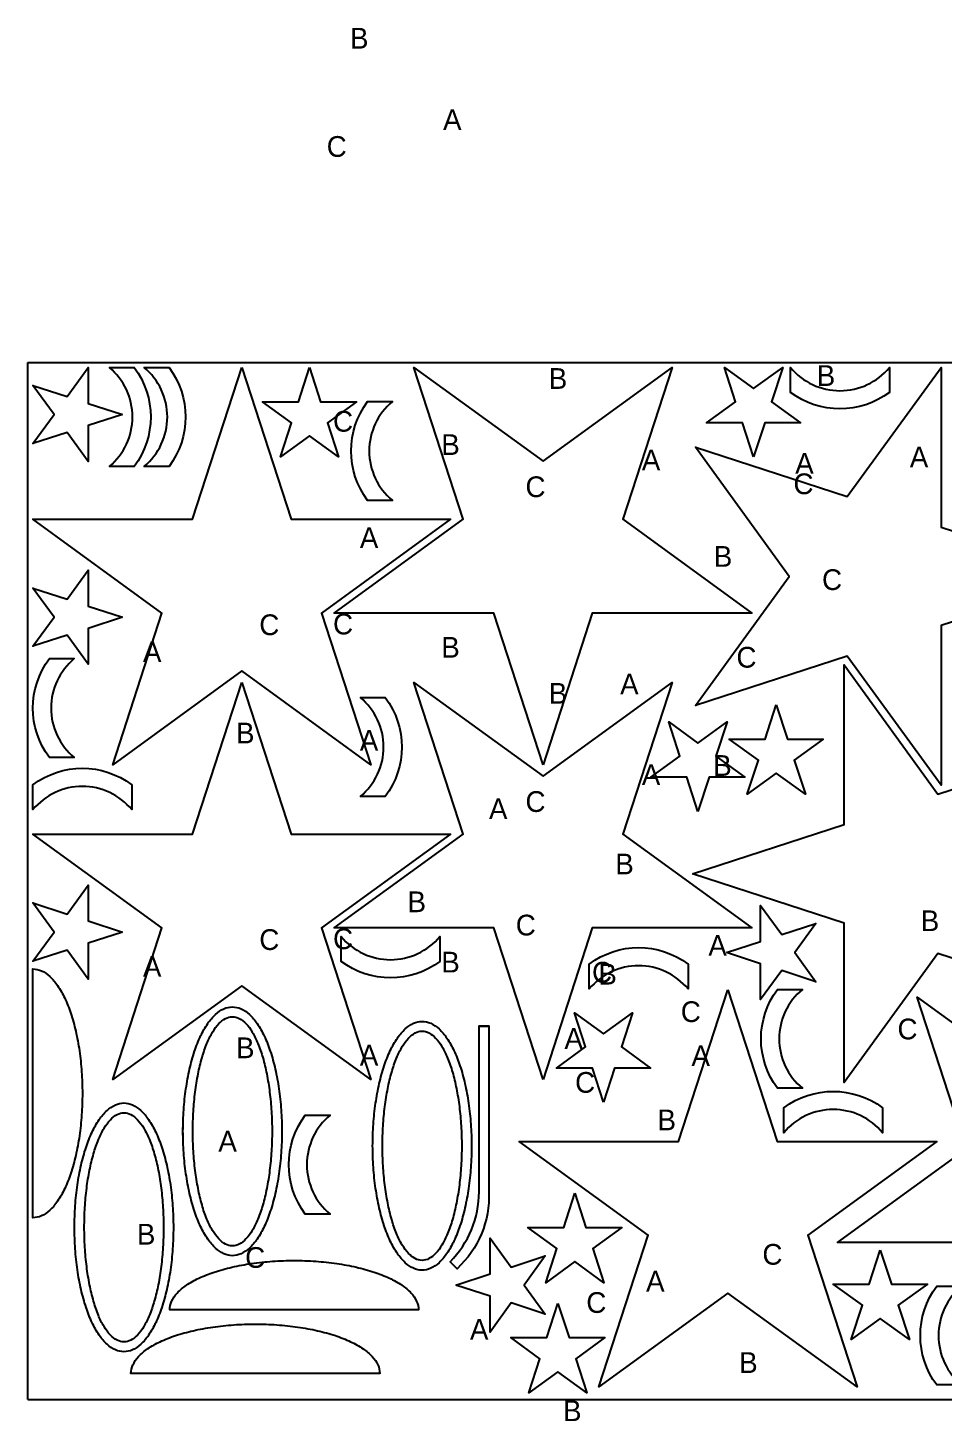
# Model space of a CAD drawing. Extents: x 0 to 3446, y -43 to 2712.
# Drawn here: x 0 to 1809, y -43 to 2712 of the extents above; entities that cross this region are included whole.
import ezdxf

# ---------------------------------------------------------------- set-up
doc = ezdxf.new("R2010")
doc.units = 0
doc.header["$LTSCALE"] = 41
doc.styles.get("Standard").update_dxf_attribs({"font": 'txt', "height": 1})

msp = doc.modelspace()

# ---------------------------------------------------------------- linework, layer by layer
at = {"layer": 'BORDER_D0_T132.1_RK1_A0_W0_EM1'}
for points in [[(422.85, 2040), (520.32, 1740.04), (835.71, 1740.04), (580.55, 1554.66), (678.01, 1254.71), (422.85, 1440.09), (167.7, 1254.71), (265.16, 1554.66), (10, 1740.04), (325.39, 1740.04), (422.85, 2040)], [(186.81, 1947.04), (119.28, 1925.1), (119.28, 1854.09), (77.54, 1911.54), (10, 1889.59), (51.74, 1947.04), (10, 2004.49), (77.54, 1982.55), (119.28, 2040), (119.28, 1968.99), (186.81, 1947.04)], [(556.89, 2040), (578.84, 1972.46), (649.85, 1972.46), (592.4, 1930.72), (614.34, 1863.19), (556.89, 1904.93), (499.44, 1863.19), (521.39, 1930.72), (463.93, 1972.46), (534.95, 1972.46), (556.89, 2040)], [(1018.49, 1254.71), (921.03, 1554.66), (605.64, 1554.66), (860.79, 1740.05), (763.33, 2040), (1018.49, 1854.62), (1273.65, 2040), (1176.19, 1740.05), (1431.34, 1554.66), (1115.95, 1554.66), (1018.49, 1254.71)], [(2105.28, 1627.15), (1805.32, 1529.68), (1805.32, 1214.29), (1619.94, 1469.45), (1319.98, 1371.99), (1505.37, 1627.15), (1319.98, 1882.3), (1619.94, 1784.84), (1805.32, 2040), (1805.32, 1724.61), (2105.28, 1627.15)], [(1434.81, 1863.19), (1412.87, 1930.72), (1341.85, 1930.72), (1399.3, 1972.46), (1377.36, 2040), (1434.81, 1998.26), (1492.26, 2040), (1470.32, 1972.46), (1527.77, 1930.72), (1456.75, 1930.72), (1434.81, 1863.19)], [(186.81, 1546.3), (119.28, 1524.36), (119.28, 1453.35), (77.54, 1510.8), (10, 1488.85), (51.74, 1546.3), (10, 1603.75), (77.54, 1581.81), (119.28, 1639.26), (119.28, 1568.25), (186.81, 1546.3)], [(1313.87, 1039.13), (1613.83, 1136.59), (1613.83, 1451.98), (1799.21, 1196.82), (2099.17, 1294.29), (1913.78, 1039.13), (2099.17, 783.97), (1799.21, 881.43), (1613.83, 626.28), (1613.83, 941.67), (1313.87, 1039.13)], [(422.85, 1417.59), (520.32, 1117.63), (835.71, 1117.63), (580.55, 932.25), (678.01, 632.29), (422.85, 817.68), (167.7, 632.29), (265.16, 932.25), (10, 1117.63), (325.39, 1117.63), (422.85, 1417.59)], [(1018.49, 632.29), (921.03, 932.25), (605.64, 932.25), (860.79, 1117.63), (763.33, 1417.59), (1018.49, 1232.21), (1273.65, 1417.59), (1176.19, 1117.63), (1431.34, 932.25), (1115.95, 932.25), (1018.49, 632.29)], [(1479.67, 1373.07), (1501.62, 1305.53), (1572.63, 1305.53), (1515.18, 1263.79), (1537.12, 1196.26), (1479.67, 1237.99), (1422.22, 1196.26), (1444.17, 1263.79), (1386.72, 1305.53), (1457.73, 1305.53), (1479.67, 1373.07)], [(1324.77, 1162.47), (1302.83, 1230.01), (1231.81, 1230.01), (1289.27, 1271.75), (1267.32, 1339.29), (1324.77, 1297.55), (1382.22, 1339.29), (1360.28, 1271.75), (1417.73, 1230.01), (1346.71, 1230.01), (1324.77, 1162.47)], [(186.81, 923.9), (119.28, 901.95), (119.28, 830.94), (77.54, 888.39), (10, 866.45), (51.74, 923.9), (10, 981.35), (77.54, 959.4), (119.28, 1016.85), (119.28, 945.84), (186.81, 923.9)], [(1381.14, 883.26), (1448.68, 905.2), (1448.68, 976.21), (1490.42, 918.76), (1557.96, 940.71), (1516.22, 883.26), (1557.96, 825.8), (1490.42, 847.75), (1448.68, 790.3), (1448.68, 861.31), (1381.14, 883.26)], [(1384.07, 809.96), (1481.53, 510), (1796.92, 510), (1541.76, 324.62), (1639.22, 24.67), (1384.07, 210.05), (1128.91, 24.67), (1226.37, 324.62), (971.21, 510), (1286.6, 510), (1384.07, 809.96)], [(2013.19, 10), (1915.72, 309.96), (1600.33, 309.96), (1855.49, 495.34), (1758.03, 795.29), (2013.19, 609.91), (2268.34, 795.29), (2170.88, 495.34), (2426.04, 309.96), (2110.65, 309.96), (2013.19, 10)], [(1137.95, 587.48), (1116.01, 655.02), (1045, 655.02), (1102.45, 696.76), (1080.51, 764.29), (1137.95, 722.55), (1195.41, 764.29), (1173.46, 696.76), (1230.91, 655.02), (1159.9, 655.02), (1137.95, 587.48)], [(1081.41, 407.45), (1103.35, 339.91), (1174.37, 339.91), (1116.92, 298.17), (1138.86, 230.63), (1081.41, 272.37), (1023.96, 230.63), (1045.9, 298.17), (988.45, 339.91), (1059.47, 339.91), (1081.41, 407.45)], [(846.14, 226.05), (913.68, 247.99), (913.68, 319), (955.42, 261.55), (1022.95, 283.5), (981.21, 226.05), (1022.95, 168.6), (955.42, 190.54), (913.68, 133.09), (913.68, 204.1), (846.14, 226.05)], [(1685.34, 295.2), (1707.28, 227.67), (1778.29, 227.67), (1720.84, 185.93), (1742.79, 118.39), (1685.34, 160.13), (1627.89, 118.39), (1649.83, 185.93), (1592.38, 227.67), (1663.39, 227.67), (1685.34, 295.2)], [(1047.96, 189.62), (1069.91, 122.08), (1140.92, 122.08), (1083.47, 80.34), (1105.41, 12.81), (1047.96, 54.55), (990.51, 12.81), (1012.46, 80.34), (955.01, 122.08), (1026.02, 122.08), (1047.96, 189.62)]]:
    msp.add_lwpolyline(points, close=True, dxfattribs=at)
for points in [[(161.07, 2040), (210.23, 2040, -0.333267), (210.23, 1844.52), (161.07, 1844.52, 0.469337), (161.07, 2040)], [(229.9, 2040), (279.06, 2040, -0.333267), (279.06, 1844.52), (229.9, 1844.52, 0.469337), (229.9, 2040)], [(1703.28, 2040), (1703.28, 1990.84, -0.333267), (1507.8, 1990.84), (1507.8, 2040, 0.469337), (1703.28, 2040)], [(720.74, 1777.26), (671.57, 1777.26, -0.333267), (671.57, 1972.74), (720.74, 1972.74, 0.469337), (720.74, 1777.26)], [(91.74, 1268.94), (42.57, 1268.94, -0.333267), (42.57, 1464.42), (91.74, 1464.42, 0.469337), (91.74, 1268.94)], [(657.48, 1387.46), (706.64, 1387.46, -0.333267), (706.64, 1191.98), (657.48, 1191.98, 0.469337), (657.48, 1387.46)], [(10, 1165.91), (10, 1215.07, -0.333267), (205.48, 1215.07), (205.48, 1165.91, 0.469337), (10, 1165.91)], [(814.71, 915.12), (814.71, 865.96, -0.333267), (619.23, 865.96), (619.23, 915.12, 0.469337), (814.71, 915.12)], [(1109.74, 811.39), (1109.74, 860.56, -0.333267), (1305.22, 860.56), (1305.22, 811.39, 0.469337), (1109.74, 811.39)], [(10, 359.07), (10, 850.95, -0.106579), (26.97, 847.22, -0.081333), (43.43, 836.12, -0.056346), (58.87, 818, -0.039878), (72.83, 793.41, -0.02994), (84.87, 763.1, -0.023968), (94.64, 727.98, -0.020393), (101.85, 689.13, -0.01836), (106.25, 647.72, -0.017435), (107.74, 605.01, -0.017435), (106.25, 562.3, -0.01836), (101.85, 520.9, -0.020393), (94.64, 482.04, -0.023968), (84.87, 446.92, -0.02994), (72.83, 416.61, -0.039878), (58.87, 392.02, -0.056346), (43.43, 373.9, -0.081333), (26.97, 362.81, -0.106579), (10, 359.07)], [(1531.24, 615.04), (1482.08, 615.04, -0.333267), (1482.08, 810.52), (1531.24, 810.52, 0.469337), (1531.24, 615.04)], [(404.42, 775.94, -0.106579), (421.39, 772.2, -0.081333), (437.85, 761.11, -0.056346), (453.29, 742.99, -0.039878), (467.24, 718.4, -0.02994), (479.29, 688.09, -0.023968), (489.06, 652.97, -0.020393), (496.27, 614.12, -0.01836), (500.67, 572.71, -0.017435), (502.16, 530, -0.017435), (500.67, 487.29, -0.01836), (496.27, 445.88, -0.020393), (489.06, 407.03, -0.023968), (479.29, 371.91, -0.02994), (467.24, 341.6, -0.039878), (453.29, 317.01, -0.056346), (437.85, 298.89, -0.081333), (421.39, 287.8, -0.106579), (404.42, 284.06, -0.106579), (387.45, 287.8, -0.081333), (370.99, 298.89, -0.056346), (355.55, 317.01, -0.039878), (341.59, 341.6, -0.029939), (329.55, 371.91, -0.023968), (319.77, 407.03, -0.020393), (312.57, 445.88, -0.01836), (308.16, 487.29, -0.017435), (306.68, 530, -0.017435), (308.16, 572.71, -0.01836), (312.57, 614.12, -0.020393), (319.77, 652.97, -0.023968), (329.55, 688.09, -0.02994), (341.59, 718.4, -0.039878), (355.55, 742.99, -0.056346), (370.99, 761.11, -0.081333), (387.45, 772.2, -0.106579), (404.42, 775.94)], [(779.4, 747.25, -0.106579), (796.37, 743.52, -0.081333), (812.83, 732.42, -0.056346), (828.27, 714.3, -0.039878), (842.23, 689.71, -0.02994), (854.27, 659.4, -0.023968), (864.05, 624.28, -0.020393), (871.25, 585.43, -0.01836), (875.66, 544.02, -0.017435), (877.14, 501.31, -0.017435), (875.66, 458.61, -0.01836), (871.25, 417.2, -0.020393), (864.05, 378.34, -0.023968), (854.27, 343.23, -0.02994), (842.23, 312.91, -0.039878), (828.27, 288.32, -0.056346), (812.83, 270.2, -0.081333), (796.37, 259.11, -0.106579), (779.4, 255.37, -0.106579), (762.43, 259.11, -0.081333), (745.97, 270.2, -0.056346), (730.53, 288.32, -0.039878), (716.58, 312.91, -0.02994), (704.53, 343.23, -0.023968), (694.76, 378.34, -0.020393), (687.55, 417.2, -0.01836), (683.15, 458.61, -0.017435), (681.66, 501.31, -0.017435), (683.15, 544.02, -0.01836), (687.55, 585.43, -0.020393), (694.76, 624.28, -0.023968), (704.53, 659.4, -0.02994), (716.58, 689.71, -0.039878), (730.53, 714.3, -0.056346), (745.97, 732.42, -0.081333), (762.43, 743.52, -0.106579), (779.4, 747.25)], [(891.91, 410.24), (891.91, 738.16), (911.46, 738.16), (911.46, 410.24, -0.220731), (848.48, 258.2), (834.66, 272.02, 0.198912), (891.91, 410.24)], [(1494.44, 527.16), (1494.44, 576.33, -0.333267), (1689.93, 576.33), (1689.93, 527.16, 0.469338), (1494.44, 527.16)], [(189.92, 585.94, -0.106579), (206.89, 582.2, -0.081333), (223.35, 571.11, -0.056346), (238.79, 552.99, -0.039878), (252.74, 528.4, -0.02994), (264.79, 498.09, -0.023968), (274.56, 462.97, -0.020393), (281.77, 424.12, -0.01836), (286.17, 382.71, -0.017435), (287.66, 340, -0.017435), (286.17, 297.29, -0.01836), (281.77, 255.88, -0.020393), (274.56, 217.03, -0.023968), (264.79, 181.91, -0.02994), (252.74, 151.6, -0.039878), (238.79, 127.01, -0.056346), (223.35, 108.89, -0.081333), (206.89, 97.8, -0.106579), (189.92, 94.06, -0.106579), (172.95, 97.8, -0.081333), (156.49, 108.89, -0.056346), (141.05, 127.01, -0.039878), (127.09, 151.6, -0.02994), (115.05, 181.91, -0.023968), (105.27, 217.03, -0.020393), (98.07, 255.88, -0.01836), (93.66, 297.29, -0.017435), (92.18, 340, -0.017435), (93.66, 382.71, -0.01836), (98.07, 424.12, -0.020393), (105.27, 462.97, -0.023968), (115.05, 498.09, -0.02994), (127.09, 528.4, -0.039878), (141.05, 552.99, -0.056346), (156.49, 571.11, -0.081333), (172.95, 582.2, -0.106579), (189.92, 585.94)], [(597.51, 366.36), (548.34, 366.36, -0.333267), (548.34, 561.84), (597.51, 561.84, 0.469338), (597.51, 366.36)], [(772.39, 176.74), (280.51, 176.74, -0.106579), (284.25, 193.71, -0.081333), (295.34, 210.17, -0.056346), (313.46, 225.61, -0.039878), (338.05, 239.57, -0.02994), (368.36, 251.61, -0.023968), (403.48, 261.39, -0.020393), (442.34, 268.59, -0.01836), (483.74, 272.99, -0.017435), (526.45, 274.48, -0.017435), (569.16, 272.99, -0.01836), (610.57, 268.59, -0.020393), (649.42, 261.39, -0.023968), (684.54, 251.61, -0.02994), (714.85, 239.57, -0.039878), (739.44, 225.61, -0.056346), (757.56, 210.17, -0.081333), (768.66, 193.71, -0.106579), (772.39, 176.74)], [(1846.17, 28.45), (1797, 28.45, -0.333267), (1797, 223.93), (1846.17, 223.93, 0.469337), (1846.17, 28.45)], [(695.72, 51.13), (203.84, 51.13, -0.106579), (207.58, 68.1, -0.081333), (218.67, 84.56, -0.056346), (236.79, 100, -0.039878), (261.38, 113.96, -0.02994), (291.69, 126, -0.023968), (326.81, 135.77, -0.020393), (365.67, 142.98, -0.01836), (407.07, 147.38, -0.017435), (449.78, 148.87, -0.017435), (492.49, 147.38, -0.01836), (533.9, 142.98, -0.020393), (572.75, 135.77, -0.023968), (607.87, 126, -0.02994), (638.18, 113.96, -0.039878), (662.77, 100, -0.056346), (680.89, 84.56, -0.081333), (691.98, 68.1, -0.106579), (695.72, 51.13)]]:
    msp.add_lwpolyline(points, format="xyb", close=True, dxfattribs=at)
at = {"layer": 'BORDER_D0_T132_RK1_A0_W0_EM1_RI1_ID0007'}
for points in [[(186.81, 1947.05), (119.28, 1925.1), (119.28, 1854.09), (77.54, 1911.54), (10, 1889.6), (51.74, 1947.05), (10, 2004.5), (77.54, 1982.55), (119.28, 2040), (119.28, 1968.99), (186.81, 1947.05)], [(556.89, 2040), (578.84, 1972.47), (649.85, 1972.47), (592.4, 1930.73), (614.34, 1863.19), (556.89, 1904.93), (499.44, 1863.19), (521.39, 1930.73), (463.94, 1972.47), (534.95, 1972.47), (556.89, 2040)], [(1434.82, 1863.19), (1412.87, 1930.72), (1341.86, 1930.72), (1399.31, 1972.46), (1377.37, 2040), (1434.82, 1998.26), (1492.27, 2040), (1470.32, 1972.46), (1527.77, 1930.72), (1456.76, 1930.72), (1434.82, 1863.19)], [(186.81, 1546.31), (119.28, 1524.36), (119.28, 1453.35), (77.54, 1510.8), (10, 1488.86), (51.74, 1546.31), (10, 1603.76), (77.54, 1581.81), (119.28, 1639.26), (119.28, 1568.25), (186.81, 1546.31)], [(1479.67, 1373.07), (1501.62, 1305.54), (1572.63, 1305.54), (1515.18, 1263.8), (1537.12, 1196.26), (1479.67, 1238), (1422.22, 1196.26), (1444.17, 1263.8), (1386.72, 1305.54), (1457.73, 1305.54), (1479.67, 1373.07)], [(1324.78, 1162.48), (1302.83, 1230.01), (1231.82, 1230.01), (1289.27, 1271.75), (1267.33, 1339.29), (1324.78, 1297.55), (1382.23, 1339.29), (1360.28, 1271.75), (1417.73, 1230.01), (1346.72, 1230.01), (1324.78, 1162.48)], [(186.81, 923.9), (119.28, 901.95), (119.28, 830.94), (77.54, 888.39), (10, 866.45), (51.74, 923.9), (10, 981.35), (77.54, 959.4), (119.28, 1016.85), (119.28, 945.84), (186.81, 923.9)], [(1381.14, 883.25), (1448.67, 905.2), (1448.67, 976.21), (1490.41, 918.76), (1557.95, 940.7), (1516.21, 883.25), (1557.95, 825.8), (1490.41, 847.75), (1448.67, 790.3), (1448.67, 861.31), (1381.14, 883.25)], [(1137.96, 587.48), (1116.01, 655.01), (1045, 655.01), (1102.45, 696.75), (1080.51, 764.29), (1137.96, 722.55), (1195.41, 764.29), (1173.46, 696.75), (1230.91, 655.01), (1159.9, 655.01), (1137.96, 587.48)], [(1081.41, 407.44), (1103.36, 339.91), (1174.37, 339.91), (1116.92, 298.17), (1138.86, 230.63), (1081.41, 272.37), (1023.96, 230.63), (1045.91, 298.17), (988.46, 339.91), (1059.47, 339.91), (1081.41, 407.44)], [(846.14, 226.04), (913.67, 247.99), (913.67, 319), (955.41, 261.55), (1022.95, 283.49), (981.21, 226.04), (1022.95, 168.59), (955.41, 190.54), (913.67, 133.09), (913.67, 204.1), (846.14, 226.04)], [(1685.33, 295.2), (1707.28, 227.67), (1778.29, 227.67), (1720.84, 185.93), (1742.78, 118.39), (1685.33, 160.13), (1627.88, 118.39), (1649.83, 185.93), (1592.38, 227.67), (1663.39, 227.67), (1685.33, 295.2)], [(1047.96, 189.62), (1069.91, 122.09), (1140.92, 122.09), (1083.47, 80.35), (1105.41, 12.81), (1047.96, 54.55), (990.51, 12.81), (1012.46, 80.35), (955.01, 122.09), (1026.02, 122.09), (1047.96, 189.62)]]:
    msp.add_lwpolyline(points, close=True, dxfattribs=at)
at = {"layer": 'BORDER_D0_T132_RK1_A0_W0_EM1_RI1_ID0008'}
for points in [[(422.86, 2040), (520.32, 1740.05), (835.71, 1740.05), (580.55, 1554.67), (678.01, 1254.71), (422.86, 1440.09), (167.7, 1254.71), (265.16, 1554.67), (10, 1740.05), (325.39, 1740.05), (422.86, 2040)], [(1018.48, 1254.71), (921.02, 1554.66), (605.63, 1554.66), (860.79, 1740.04), (763.33, 2040), (1018.48, 1854.62), (1273.64, 2040), (1176.18, 1740.04), (1431.34, 1554.66), (1115.95, 1554.66), (1018.48, 1254.71)], [(2105.28, 1627.14), (1805.33, 1529.68), (1805.33, 1214.29), (1619.95, 1469.45), (1319.99, 1371.99), (1505.37, 1627.14), (1319.99, 1882.3), (1619.95, 1784.84), (1805.33, 2040), (1805.33, 1724.61), (2105.28, 1627.14)], [(1313.88, 1039.13), (1613.83, 1136.59), (1613.83, 1451.98), (1799.21, 1196.82), (2099.17, 1294.28), (1913.79, 1039.13), (2099.17, 783.97), (1799.21, 881.43), (1613.83, 626.27), (1613.83, 941.66), (1313.88, 1039.13)], [(422.86, 1417.59), (520.32, 1117.64), (835.71, 1117.64), (580.55, 932.26), (678.01, 632.3), (422.86, 817.68), (167.7, 632.3), (265.16, 932.26), (10, 1117.64), (325.39, 1117.64), (422.86, 1417.59)], [(1018.48, 632.3), (921.02, 932.25), (605.63, 932.25), (860.79, 1117.63), (763.33, 1417.59), (1018.48, 1232.21), (1273.64, 1417.59), (1176.18, 1117.63), (1431.34, 932.25), (1115.95, 932.25), (1018.48, 632.3)], [(1384.07, 809.96), (1481.53, 510.01), (1796.92, 510.01), (1541.76, 324.63), (1639.22, 24.67), (1384.07, 210.05), (1128.91, 24.67), (1226.37, 324.63), (971.21, 510.01), (1286.6, 510.01), (1384.07, 809.96)], [(2013.18, 10), (1915.72, 309.95), (1600.33, 309.95), (1855.49, 495.33), (1758.03, 795.29), (2013.18, 609.91), (2268.34, 795.29), (2170.88, 495.33), (2426.04, 309.95), (2110.65, 309.95), (2013.18, 10)]]:
    msp.add_lwpolyline(points, close=True, dxfattribs=at)
at = {"layer": 'BORDER_D0_T132_RK1_A0_W0_EM1_RI1_ID0013'}
for points in [[(185.65, 2040), (210.23, 2040, -0.333267), (210.23, 1844.52), (161.07, 1844.52, 0.469337), (161.07, 2040), (185.65, 2040)], [(254.47, 2040), (279.05, 2040, -0.333267), (279.05, 1844.52), (229.89, 1844.52, 0.469337), (229.89, 2040), (254.47, 2040)], [(1703.28, 2015.42), (1703.28, 1990.84, -0.333267), (1507.8, 1990.84), (1507.8, 2040, 0.469337), (1703.28, 2040), (1703.28, 2015.42)], [(696.16, 1777.26), (671.58, 1777.26, -0.333267), (671.58, 1972.74), (720.74, 1972.74, 0.469337), (720.74, 1777.26), (696.16, 1777.26)], [(67.16, 1268.94), (42.58, 1268.94, -0.333267), (42.58, 1464.42), (91.74, 1464.42, 0.469337), (91.74, 1268.94), (67.16, 1268.94)], [(682.06, 1387.46), (706.64, 1387.46, -0.333267), (706.64, 1191.98), (657.48, 1191.98, 0.469337), (657.48, 1387.46), (682.06, 1387.46)], [(10, 1190.49), (10, 1215.07, -0.333267), (205.48, 1215.07), (205.48, 1165.91, 0.469337), (10, 1165.91), (10, 1190.49)], [(814.71, 890.54), (814.71, 865.96, -0.333267), (619.23, 865.96), (619.23, 915.12, 0.469337), (814.71, 915.12), (814.71, 890.54)], [(1109.74, 835.97), (1109.74, 860.55, -0.333267), (1305.22, 860.55), (1305.22, 811.39, 0.469337), (1109.74, 811.39), (1109.74, 835.97)], [(1506.66, 615.04), (1482.08, 615.04, -0.333267), (1482.08, 810.52), (1531.24, 810.52, 0.469337), (1531.24, 615.04), (1506.66, 615.04)], [(1494.45, 551.74), (1494.45, 576.32, -0.333267), (1689.93, 576.32), (1689.93, 527.16, 0.469337), (1494.45, 527.16), (1494.45, 551.74)], [(572.93, 366.36), (548.35, 366.36, -0.333267), (548.35, 561.84), (597.51, 561.84, 0.469338), (597.51, 366.36), (572.93, 366.36)], [(1821.59, 28.45), (1797.01, 28.45, -0.333267), (1797.01, 223.93), (1846.17, 223.93, 0.469337), (1846.17, 28.45), (1821.59, 28.45)]]:
    msp.add_lwpolyline(points, format="xyb", close=True, dxfattribs=at)
at = {"layer": 'BORDER_D0_T132_RK1_A0_W0_EM1_RI1_ID0020'}
for points in [[(10, 605.01), (10, 850.95, -0.106572), (26.97, 847.21, -0.081329), (43.43, 836.12, -0.056349), (58.87, 818, -0.039882), (72.83, 793.41, -0.029934), (84.87, 763.1, -0.02397), (94.64, 727.98, -0.020392), (101.85, 689.13, -0.01836), (106.25, 647.72, -0.017437), (107.74, 605.01, -0.017437), (106.25, 562.3, -0.01836), (101.85, 520.89, -0.020392), (94.64, 482.04, -0.02397), (84.87, 446.92, -0.029934), (72.83, 416.61, -0.039882), (58.87, 392.02, -0.056349), (43.43, 373.9, -0.081329), (26.97, 362.81, -0.106572), (10, 359.07), (10, 605.01)], [(526.45, 176.74), (280.51, 176.74, -0.106572), (284.25, 193.71, -0.081329), (295.34, 210.17, -0.056349), (313.46, 225.61, -0.039882), (338.05, 239.57, -0.029934), (368.36, 251.61, -0.02397), (403.48, 261.38, -0.020392), (442.33, 268.59, -0.01836), (483.74, 272.99, -0.017437), (526.45, 274.48, -0.017437), (569.16, 272.99, -0.01836), (610.57, 268.59, -0.020392), (649.42, 261.38, -0.02397), (684.54, 251.61, -0.029934), (714.85, 239.57, -0.039882), (739.44, 225.61, -0.056349), (757.56, 210.17, -0.081329), (768.65, 193.71, -0.106572), (772.39, 176.74), (526.45, 176.74)], [(449.78, 51.13), (203.84, 51.13, -0.106572), (207.58, 68.1, -0.081329), (218.67, 84.56, -0.056349), (236.79, 100, -0.039882), (261.38, 113.96, -0.029934), (291.69, 126, -0.02397), (326.81, 135.77, -0.020392), (365.66, 142.98, -0.01836), (407.07, 147.38, -0.017437), (449.78, 148.87, -0.017437), (492.49, 147.38, -0.01836), (533.9, 142.98, -0.020392), (572.75, 135.77, -0.02397), (607.87, 126, -0.029934), (638.18, 113.96, -0.039882), (662.77, 100, -0.056349), (680.89, 84.56, -0.081329), (691.98, 68.1, -0.106572), (695.72, 51.13), (449.78, 51.13)]]:
    msp.add_lwpolyline(points, format="xyb", close=True, dxfattribs=at)
at = {"layer": 'BORDER_D0_T132_RK1_A0_W0_EM1_RI1_ID0021'}
for points in [[(404.42, 775.94, -0.106572), (421.39, 772.2, -0.081329), (437.85, 761.11, -0.056349), (453.29, 742.99, -0.039882), (467.25, 718.4, -0.029934), (479.29, 688.09, -0.02397), (489.06, 652.97, -0.020392), (496.27, 614.12, -0.01836), (500.67, 572.71, -0.017437), (502.16, 530, -0.017437), (500.67, 487.29, -0.01836), (496.27, 445.88, -0.020392), (489.06, 407.03, -0.02397), (479.29, 371.91, -0.029934), (467.25, 341.6, -0.039882), (453.29, 317.01, -0.056348), (437.85, 298.89, -0.081329), (421.39, 287.8, -0.106572), (404.42, 284.06, -0.106572), (387.45, 287.8, -0.081329), (370.99, 298.89, -0.056348), (355.55, 317.01, -0.039882), (341.59, 341.6, -0.029934), (329.55, 371.91, -0.02397), (319.78, 407.03, -0.020392), (312.57, 445.88, -0.01836), (308.17, 487.29, -0.017437), (306.68, 530, -0.017437), (308.17, 572.71, -0.01836), (312.57, 614.12, -0.020392), (319.78, 652.97, -0.02397), (329.55, 688.09, -0.029934), (341.59, 718.4, -0.039882), (355.55, 742.99, -0.056349), (370.99, 761.11, -0.081329), (387.45, 772.2, -0.106572), (404.42, 775.94)], [(779.4, 747.25, -0.106572), (796.37, 743.51, -0.081329), (812.83, 732.42, -0.056349), (828.27, 714.3, -0.039882), (842.23, 689.71, -0.029934), (854.27, 659.4, -0.02397), (864.04, 624.28, -0.020392), (871.25, 585.43, -0.01836), (875.65, 544.02, -0.017437), (877.14, 501.31, -0.017437), (875.65, 458.6, -0.01836), (871.25, 417.19, -0.020392), (864.04, 378.34, -0.02397), (854.27, 343.22, -0.029934), (842.23, 312.91, -0.039882), (828.27, 288.32, -0.056348), (812.83, 270.2, -0.081329), (796.37, 259.11, -0.106572), (779.4, 255.37, -0.106572), (762.43, 259.11, -0.081329), (745.97, 270.2, -0.056348), (730.53, 288.32, -0.039882), (716.57, 312.91, -0.029934), (704.53, 343.22, -0.02397), (694.76, 378.34, -0.020392), (687.55, 417.19, -0.01836), (683.15, 458.6, -0.017436), (681.66, 501.31, -0.017437), (683.15, 544.02, -0.01836), (687.55, 585.43, -0.020392), (694.76, 624.28, -0.02397), (704.53, 659.4, -0.029934), (716.57, 689.71, -0.039882), (730.53, 714.3, -0.056349), (745.97, 732.42, -0.081329), (762.43, 743.51, -0.106572), (779.4, 747.25)], [(189.92, 585.94, -0.106572), (206.89, 582.2, -0.081329), (223.35, 571.11, -0.056349), (238.79, 552.99, -0.039882), (252.75, 528.4, -0.029934), (264.79, 498.09, -0.02397), (274.56, 462.97, -0.020392), (281.77, 424.12, -0.01836), (286.17, 382.71, -0.017437), (287.66, 340, -0.017437), (286.17, 297.29, -0.01836), (281.77, 255.88, -0.020392), (274.56, 217.03, -0.02397), (264.79, 181.91, -0.029934), (252.75, 151.6, -0.039882), (238.79, 127.01, -0.056348), (223.35, 108.89, -0.081329), (206.89, 97.8, -0.106572), (189.92, 94.06, -0.106572), (172.95, 97.8, -0.081329), (156.49, 108.89, -0.056348), (141.05, 127.01, -0.039882), (127.09, 151.6, -0.029934), (115.05, 181.91, -0.02397), (105.28, 217.03, -0.020392), (98.07, 255.88, -0.01836), (93.67, 297.29, -0.017437), (92.18, 340, -0.017437), (93.67, 382.71, -0.01836), (98.07, 424.12, -0.020392), (105.28, 462.97, -0.02397), (115.05, 498.09, -0.029934), (127.09, 528.4, -0.039882), (141.05, 552.99, -0.056348), (156.49, 571.11, -0.081329), (172.95, 582.2, -0.106572), (189.92, 585.94)]]:
    msp.add_lwpolyline(points, format="xyb", close=True, dxfattribs=at)
at = {"layer": 'BORDER_D0_T132_RK1_A0_W0_EM1_RI1_ID0028'}
msp.add_lwpolyline([(891.91, 410.25), (891.91, 738.17), (911.46, 738.17), (911.46, 410.25, -0.220734), (848.48, 258.2), (834.66, 272.03, 0.198903), (891.91, 410.25)], format="xyb", close=True, dxfattribs=at)
at = {"layer": 'CONTOUR_D0'}
for points in [[(404.42, 756.55, -0.121126), (418.03, 753.11, -0.084995), (431.22, 742.89, -0.05459), (443.59, 726.2, -0.03689), (454.78, 703.54, -0.026939), (464.44, 675.62, -0.021226), (472.27, 643.27, -0.017888), (478.04, 607.48, -0.016018), (481.58, 569.34, -0.015176), (482.77, 530, -0.015176), (481.58, 490.66, -0.016018), (478.04, 452.52, -0.017888), (472.27, 416.73, -0.021226), (464.44, 384.38, -0.026948), (454.78, 356.45, -0.036877), (443.59, 333.8, -0.054568), (431.22, 317.12, -0.085027), (418.03, 306.89, -0.121126), (404.42, 303.45, -0.12104), (390.82, 306.89, -0.085068), (377.62, 317.12, -0.054569), (365.25, 333.8, -0.066481), (354.06, 356.45, -0.043161), (344.4, 384.38, -0.021226), (336.57, 416.73, -0.017888), (330.8, 452.52, -0.016018), (327.26, 490.66, -0.015176), (326.07, 530, -0.015176), (327.26, 569.34, -0.016018), (330.8, 607.48, -0.017888), (336.57, 643.27, -0.021226), (344.4, 675.62, -0.026939), (354.06, 703.54, -0.03689), (365.25, 726.2, -0.05459), (377.62, 742.89, -0.085036), (390.82, 753.11, -0.12104), (404.42, 756.55)], [(779.4, 727.86, -0.121126), (793.01, 724.42, -0.084995), (806.2, 714.2, -0.05459), (818.57, 697.51, -0.03689), (829.76, 674.85, -0.026939), (839.42, 646.93, -0.021226), (847.25, 614.58, -0.017888), (853.02, 578.79, -0.016018), (856.56, 540.65, -0.015176), (857.75, 501.31, -0.015176), (856.56, 461.97, -0.016018), (853.02, 423.83, -0.017888), (847.25, 388.04, -0.021226), (839.42, 355.69, -0.026948), (829.76, 327.76, -0.036877), (818.57, 305.11, -0.054568), (806.2, 288.43, -0.085027), (793.01, 278.2, -0.121126), (779.4, 274.76, -0.12104), (765.8, 278.2, -0.085068), (752.6, 288.43, -0.054569), (740.23, 305.11, -0.066481), (729.04, 327.76, -0.043161), (719.38, 355.69, -0.021226), (711.55, 388.04, -0.017888), (705.78, 423.83, -0.016018), (702.24, 461.97, -0.015176), (701.05, 501.31, -0.015176), (702.24, 540.65, -0.016018), (705.78, 578.79, -0.017888), (711.55, 614.58, -0.021226), (719.38, 646.93, -0.026939), (729.04, 674.85, -0.03689), (740.23, 697.51, -0.05459), (752.6, 714.2, -0.085036), (765.8, 724.42, -0.12104), (779.4, 727.86)], [(189.92, 566.55, -0.121126), (203.53, 563.11, -0.084995), (216.72, 552.89, -0.05459), (229.09, 536.2, -0.03689), (240.28, 513.54, -0.026939), (249.94, 485.62, -0.021226), (257.77, 453.27, -0.017888), (263.54, 417.48, -0.016018), (267.08, 379.34, -0.015176), (268.27, 340, -0.015176), (267.08, 300.66, -0.016018), (263.54, 262.52, -0.017888), (257.77, 226.73, -0.021226), (249.94, 194.38, -0.026948), (240.28, 166.45, -0.036877), (229.09, 143.8, -0.054569), (216.72, 127.12, -0.085027), (203.53, 116.89, -0.121126), (189.92, 113.45, -0.12104), (176.32, 116.89, -0.085068), (163.12, 127.12, -0.054568), (150.75, 143.8, -0.066481), (139.56, 166.45, -0.043161), (129.9, 194.38, -0.021226), (122.07, 226.73, -0.017888), (116.3, 262.52, -0.016018), (112.76, 300.66, -0.015176), (111.57, 340, -0.015176), (112.76, 379.34, -0.016018), (116.3, 417.48, -0.017888), (122.07, 453.27, -0.021226), (129.9, 485.62, -0.026939), (139.56, 513.54, -0.03689), (150.75, 536.2, -0.05459), (163.12, 552.89, -0.085036), (176.32, 563.11, -0.12104), (189.92, 566.55)]]:
    msp.add_lwpolyline(points, format="xyb", close=True, dxfattribs=at)
at = {"layer": 'FRAME_Z18', "linetype": 'CONTINUOUS'}
for p, q in [((0, 2050), (2800, 2050)), ((0, 0), (0, 2050)), ((0, 0), (2800, 0))]:
    msp.add_line(p, q, dxfattribs=at)

# ---------------------------------------------------------------- texts
at = {"layer": 'TEXT'}
for s, p in [('B', (636.83, 2670.52, 18)), ('A', (820.83, 2509.52, 18)), ('C', (590.83, 2456.52, 18)), ('B', (1029.81, 1997.8, 18)), ('B', (1559.61, 2003.59, 18)), ('C', (603.33, 1913.11, 18)), ('B', (817.33, 1867.11, 18)), ('A', (1213.81, 1836.8, 18)), ('A', (1743.61, 1842.59, 18)), ('A', (1517.07, 1830.08, 18)), ('C', (983.81, 1783.8, 18)), ('C', (1513.61, 1789.59, 18)), ('A', (656.33, 1683.11, 18)), ('B', (1356.07, 1646.08, 18)), ('C', (1570.07, 1600.08, 18)), ('C', (457.53, 1510.91, 18)), ('C', (603.33, 1512.37, 18)), ('A', (227.53, 1457.91, 18)), ('B', (817.33, 1466.37, 18)), ('C', (1400.88, 1446.67, 18)), ('A', (1170.88, 1393.67, 18)), ('B', (1029.81, 1375.39, 18)), ('B', (411.53, 1296.91, 18)), ('A', (656.33, 1282.37, 18)), ('B', (1354.88, 1232.67, 18)), ('A', (1213.81, 1214.39, 18)), ('A', (911.62, 1147.19, 18)), ('C', (983.81, 1161.39, 18)), ('B', (1161.34, 1037.96, 18)), ('B', (750.62, 963.19, 18)), ('B', (1765.27, 925.72, 18)), ('C', (964.62, 917.19, 18)), ('C', (457.53, 888.5, 18)), ('C', (603.33, 889.96, 18)), ('A', (1345.34, 876.96, 18)), ('B', (817.33, 843.96, 18)), ('A', (227.53, 835.5, 18)), ('C', (1115.34, 823.96, 18)), ('B', (1127.9, 820.14, 18)), ('C', (1290.84, 745.96, 18)), ('C', (1719.27, 711.72, 18)), ('A', (1060.84, 692.96, 18)), ('B', (411.53, 674.5, 18)), ('A', (656.33, 659.96, 18)), ('A', (1311.9, 659.14, 18)), ('C', (1081.9, 606.14, 18)), ('B', (1244.84, 531.96, 18)), ('A', (376.62, 489.98, 18)), ('B', (215.62, 305.98, 18)), ('C', (1452.23, 266.2, 18)), ('C', (429.62, 259.98, 18)), ('A', (1222.23, 213.2, 18)), ('C', (1104.02, 170.96, 18)), ('A', (874.02, 117.96, 18)), ('B', (1406.23, 52.2, 18)), ('B', (1058.02, -43.04, 18))]:
    msp.add_text(s, height=41, dxfattribs=at).set_placement(p)

doc.saveas('drawing.dxf')
